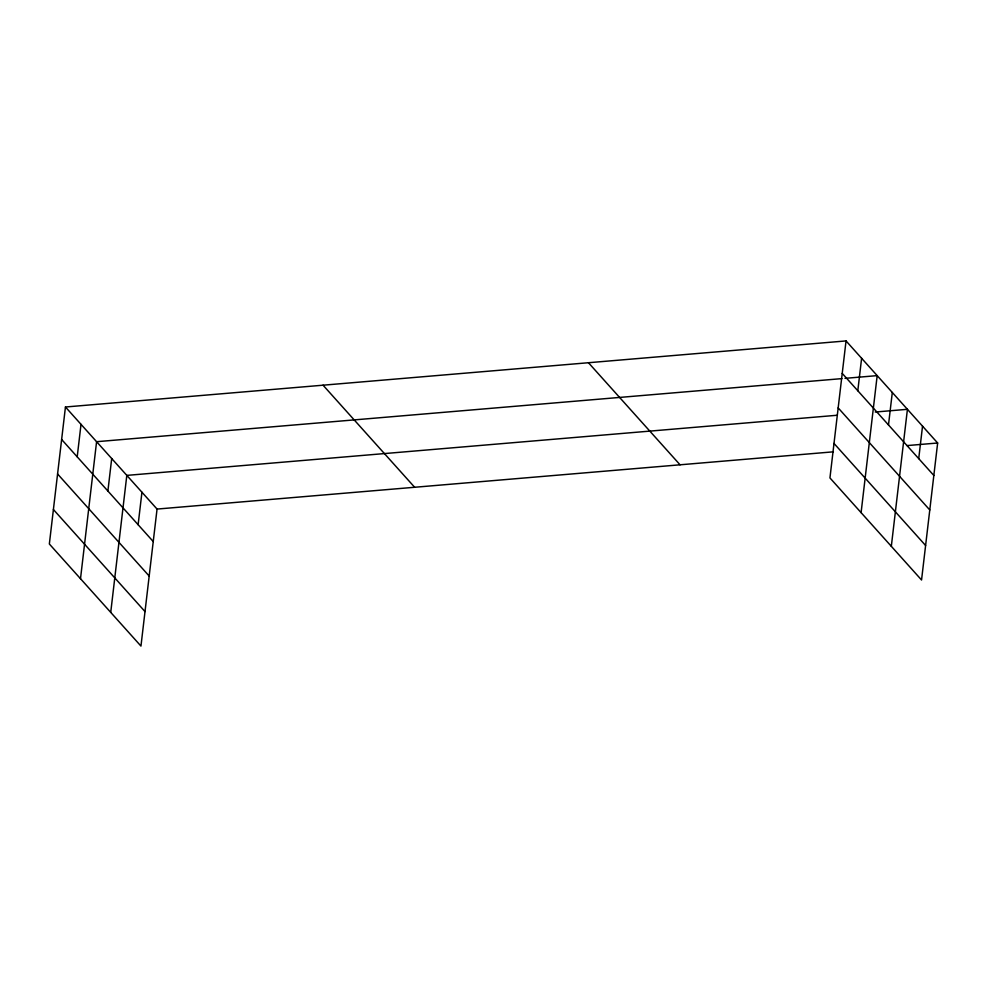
<?xml version="1.0" encoding="UTF-8"?>
<svg xmlns="http://www.w3.org/2000/svg" width="987" height="987" viewBox="0 0 987 987"><rect width="100%" height="100%" fill="white"/><g stroke="black" fill="none" stroke-linecap="round" stroke-linejoin="round"><path stroke-width="1.48" d="M65.45 407.002L49.35 543.997L140.956 646.078L157.056 509.07L65.45 407.002L846.044 340.922L937.65 443.003L921.55 579.998L829.944 477.93L846.044 340.922M77.208 456.833L81.02 424.348M80.502 578.715L96.59 441.707L841.923 378.613M107.891 491.02L111.704 458.548M110.729 612.396L126.817 475.389L836.89 415.28M138.118 524.714L141.943 492.229M857.802 390.753L861.614 358.269M861.096 512.635L877.184 375.628L844.983 378.354M888.485 424.941L892.31 392.468M891.323 546.317L907.423 409.309L875.222 412.035M918.724 458.634L922.537 426.15M157.056 509.07L833.386 451.824M906.979 445.593L937.65 443.003M842.232 373.394L933.838 475.475M838.173 407.89L929.779 509.971M834.003 443.434L925.609 545.503M588.449 362.722L680.055 464.803M323.045 385.189L414.651 487.27M61.626 439.474L153.244 541.555M57.579 473.97L149.185 576.05M53.397 509.514L145.015 611.582"/></g></svg>
